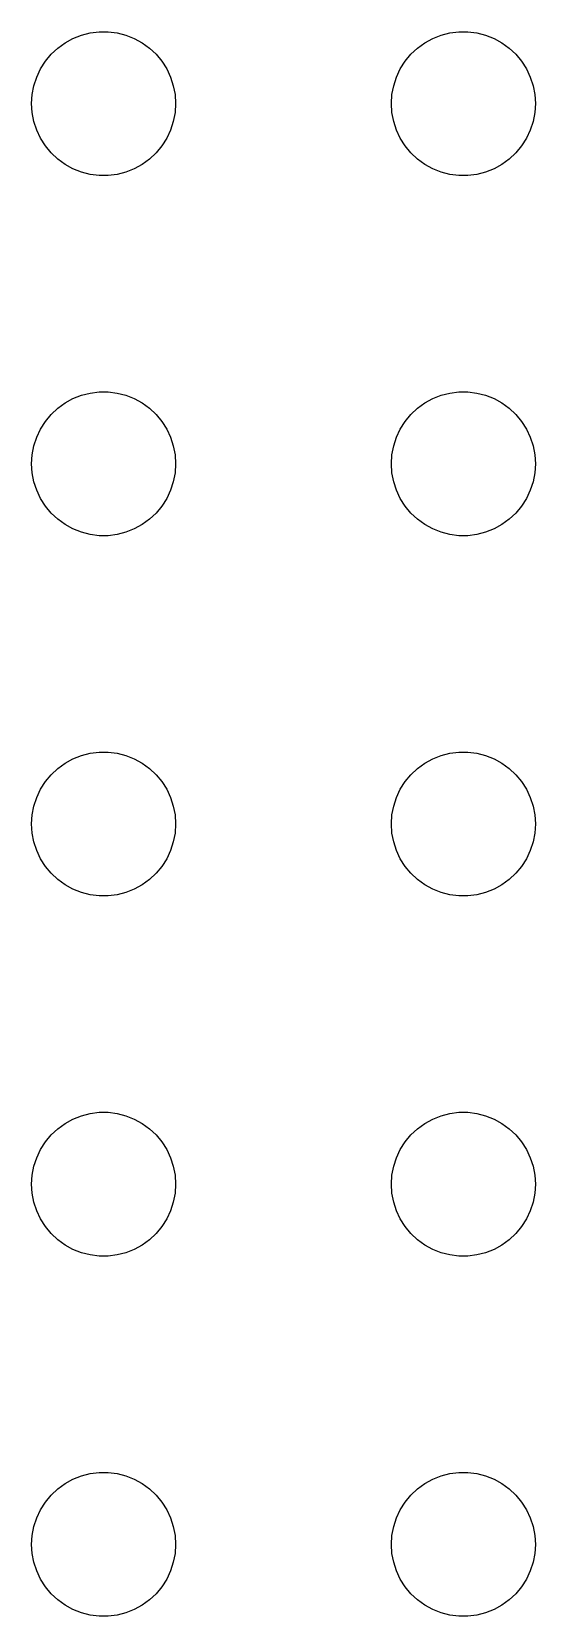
# Model space of a CAD drawing. Header units: metres. Extents: x -150 to 150, y -149 to 149.
# Drawn here: x -76.5 to -66, y -1.5 to 31.5 of the extents above; entities that cross this region are included whole.
import ezdxf

# ---------------------------------------------------------------- set-up
doc = ezdxf.new("R2010")
doc.units = ezdxf.units.M

msp = doc.modelspace()

# ---------------------------------------------------------------- linework, layer by layer
for p, q in [((-75.8037, 31.2665), (-75.6387, 31.3572)), ((-75.6387, 31.3572), (-75.4635, 31.4266)), ((-75.4635, 31.4266), (-75.2811, 31.4734)), ((-75.2811, 31.4734), (-75.0942, 31.497)), ((-75.0942, 31.497), (-74.9058, 31.497)), ((-74.9058, 31.497), (-74.7189, 31.4734)), ((-74.7189, 31.4734), (-74.5365, 31.4266)), ((-74.5365, 31.4266), (-74.3613, 31.3572)), ((-74.3613, 31.3572), (-74.1963, 31.2665)), ((-68.3037, 31.2665), (-68.1387, 31.3572)), ((-68.1387, 31.3572), (-67.9635, 31.4266)), ((-67.9635, 31.4266), (-67.7811, 31.4734)), ((-67.7811, 31.4734), (-67.5942, 31.497)), ((-67.5942, 31.497), (-67.4058, 31.497)), ((-67.4058, 31.497), (-67.2189, 31.4734)), ((-67.2189, 31.4734), (-67.0365, 31.4266)), ((-67.0365, 31.4266), (-66.8613, 31.3572)), ((-66.8613, 31.3572), (-66.6963, 31.2665)), ((-76.2135, 30.8817), (-76.0934, 31.0268)), ((-76.0934, 31.0268), (-75.9561, 31.1558)), ((-75.9561, 31.1558), (-75.8037, 31.2665)), ((-74.1963, 31.2665), (-74.0439, 31.1558)), ((-74.0439, 31.1558), (-73.9065, 31.0268)), ((-73.9065, 31.0268), (-73.7865, 30.8817)), ((-68.7135, 30.8817), (-68.5934, 31.0268)), ((-68.5934, 31.0268), (-68.4561, 31.1558)), ((-68.4561, 31.1558), (-68.3037, 31.2665)), ((-66.6963, 31.2665), (-66.5439, 31.1558)), ((-66.5439, 31.1558), (-66.4065, 31.0268)), ((-66.4065, 31.0268), (-66.2865, 30.8817)), ((-76.3947, 30.5522), (-76.3145, 30.7226)), ((-76.3145, 30.7226), (-76.2135, 30.8817)), ((-73.7865, 30.8817), (-73.6855, 30.7226)), ((-73.6855, 30.7226), (-73.6053, 30.5522)), ((-68.8947, 30.5522), (-68.8145, 30.7226)), ((-68.8145, 30.7226), (-68.7135, 30.8817)), ((-66.2865, 30.8817), (-66.1855, 30.7226)), ((-66.1855, 30.7226), (-66.1053, 30.5522)), ((-76.4882, 30.188), (-76.4529, 30.373)), ((-76.4529, 30.373), (-76.3947, 30.5522)), ((-73.6053, 30.5522), (-73.5471, 30.373)), ((-73.5471, 30.373), (-73.5118, 30.188)), ((-68.9882, 30.188), (-68.9529, 30.373)), ((-68.9529, 30.373), (-68.8947, 30.5522)), ((-66.1053, 30.5522), (-66.0471, 30.373)), ((-66.0471, 30.373), (-66.0118, 30.188)), ((-76.5, 30), (-76.4882, 30.188)), ((-73.5118, 30.188), (-73.5, 30)), ((-69, 30), (-68.9882, 30.188)), ((-66.0118, 30.188), (-66, 30)), ((-76.4882, 29.812), (-76.5, 30)), ((-76.4529, 29.627), (-76.4882, 29.812)), ((-73.5118, 29.812), (-73.5471, 29.627)), ((-73.5, 30), (-73.5118, 29.812)), ((-68.9882, 29.812), (-69, 30)), ((-68.9529, 29.627), (-68.9882, 29.812)), ((-66.0118, 29.812), (-66.0471, 29.627)), ((-66, 30), (-66.0118, 29.812)), ((-76.3947, 29.4478), (-76.4529, 29.627)), ((-76.3145, 29.2774), (-76.3947, 29.4478)), ((-73.6053, 29.4478), (-73.6855, 29.2774)), ((-73.5471, 29.627), (-73.6053, 29.4478)), ((-68.8947, 29.4478), (-68.9529, 29.627)), ((-68.8145, 29.2774), (-68.8947, 29.4478)), ((-66.1053, 29.4478), (-66.1855, 29.2774)), ((-66.0471, 29.627), (-66.1053, 29.4478)), ((-76.2135, 29.1183), (-76.3145, 29.2774)), ((-76.0934, 28.9732), (-76.2135, 29.1183)), ((-73.7865, 29.1183), (-73.9065, 28.9732)), ((-73.6855, 29.2774), (-73.7865, 29.1183)), ((-68.7135, 29.1183), (-68.8145, 29.2774)), ((-68.5934, 28.9732), (-68.7135, 29.1183)), ((-66.2865, 29.1183), (-66.4065, 28.9732)), ((-66.1855, 29.2774), (-66.2865, 29.1183)), ((-75.9561, 28.8442), (-76.0934, 28.9732)), ((-75.8037, 28.7335), (-75.9561, 28.8442)), ((-75.6387, 28.6427), (-75.8037, 28.7335)), ((-74.1963, 28.7335), (-74.3613, 28.6427)), ((-74.0439, 28.8442), (-74.1963, 28.7335)), ((-73.9065, 28.9732), (-74.0439, 28.8442)), ((-68.4561, 28.8442), (-68.5934, 28.9732)), ((-68.3037, 28.7335), (-68.4561, 28.8442)), ((-68.1387, 28.6427), (-68.3037, 28.7335)), ((-66.6963, 28.7335), (-66.8613, 28.6427)), ((-66.5439, 28.8442), (-66.6963, 28.7335)), ((-66.4065, 28.9732), (-66.5439, 28.8442)), ((-75.4635, 28.5734), (-75.6387, 28.6427)), ((-75.2811, 28.5266), (-75.4635, 28.5734)), ((-75.0942, 28.503), (-75.2811, 28.5266)), ((-74.9058, 28.503), (-75.0942, 28.503)), ((-74.7189, 28.5266), (-74.9058, 28.503)), ((-74.5365, 28.5734), (-74.7189, 28.5266)), ((-74.3613, 28.6427), (-74.5365, 28.5734)), ((-67.9635, 28.5734), (-68.1387, 28.6427)), ((-67.7811, 28.5266), (-67.9635, 28.5734)), ((-67.5942, 28.503), (-67.7811, 28.5266)), ((-67.4058, 28.503), (-67.5942, 28.503)), ((-67.2189, 28.5266), (-67.4058, 28.503)), ((-67.0365, 28.5734), (-67.2189, 28.5266)), ((-66.8613, 28.6427), (-67.0365, 28.5734)), ((-75.9561, 23.6558), (-75.8037, 23.7665)), ((-75.8037, 23.7665), (-75.6387, 23.8572)), ((-75.6387, 23.8572), (-75.4635, 23.9266)), ((-75.4635, 23.9266), (-75.2811, 23.9734)), ((-75.2811, 23.9734), (-75.0942, 23.997)), ((-75.0942, 23.997), (-74.9058, 23.997)), ((-74.9058, 23.997), (-74.7189, 23.9734)), ((-74.7189, 23.9734), (-74.5365, 23.9266)), ((-74.5365, 23.9266), (-74.3613, 23.8572)), ((-74.3613, 23.8572), (-74.1963, 23.7665)), ((-74.1963, 23.7665), (-74.0439, 23.6558)), ((-68.4561, 23.6558), (-68.3037, 23.7665)), ((-68.3037, 23.7665), (-68.1387, 23.8572)), ((-68.1387, 23.8572), (-67.9635, 23.9266)), ((-67.9635, 23.9266), (-67.7811, 23.9734)), ((-67.7811, 23.9734), (-67.5942, 23.997)), ((-67.5942, 23.997), (-67.4058, 23.997)), ((-67.4058, 23.997), (-67.2189, 23.9734)), ((-67.2189, 23.9734), (-67.0365, 23.9266)), ((-67.0365, 23.9266), (-66.8613, 23.8572)), ((-66.8613, 23.8572), (-66.6963, 23.7665)), ((-66.6963, 23.7665), (-66.5439, 23.6558)), ((-76.2135, 23.3817), (-76.0934, 23.5268)), ((-76.0934, 23.5268), (-75.9561, 23.6558)), ((-74.0439, 23.6558), (-73.9065, 23.5268)), ((-73.9065, 23.5268), (-73.7865, 23.3817)), ((-68.7135, 23.3817), (-68.5934, 23.5268)), ((-68.5934, 23.5268), (-68.4561, 23.6558)), ((-66.5439, 23.6558), (-66.4065, 23.5268)), ((-66.4065, 23.5268), (-66.2865, 23.3817)), ((-76.3947, 23.0522), (-76.3145, 23.2226)), ((-76.3145, 23.2226), (-76.2135, 23.3817)), ((-73.7865, 23.3817), (-73.6855, 23.2226)), ((-73.6855, 23.2226), (-73.6053, 23.0522)), ((-68.8947, 23.0522), (-68.8145, 23.2226)), ((-68.8145, 23.2226), (-68.7135, 23.3817)), ((-66.2865, 23.3817), (-66.1855, 23.2226)), ((-66.1855, 23.2226), (-66.1053, 23.0522)), ((-76.4882, 22.688), (-76.4529, 22.873)), ((-76.4529, 22.873), (-76.3947, 23.0522)), ((-73.6053, 23.0522), (-73.5471, 22.873)), ((-73.5471, 22.873), (-73.5118, 22.688)), ((-68.9882, 22.688), (-68.9529, 22.873)), ((-68.9529, 22.873), (-68.8947, 23.0522)), ((-66.1053, 23.0522), (-66.0471, 22.873)), ((-66.0471, 22.873), (-66.0118, 22.688)), ((-76.5, 22.5), (-76.4882, 22.688)), ((-76.4882, 22.312), (-76.5, 22.5)), ((-73.5118, 22.688), (-73.5, 22.5)), ((-73.5, 22.5), (-73.5118, 22.312)), ((-69, 22.5), (-68.9882, 22.688)), ((-68.9882, 22.312), (-69, 22.5)), ((-66.0118, 22.688), (-66, 22.5)), ((-66, 22.5), (-66.0118, 22.312)), ((-76.4529, 22.127), (-76.4882, 22.312)), ((-76.3947, 21.9478), (-76.4529, 22.127)), ((-73.5471, 22.127), (-73.6053, 21.9478)), ((-73.5118, 22.312), (-73.5471, 22.127)), ((-68.9529, 22.127), (-68.9882, 22.312)), ((-68.8947, 21.9478), (-68.9529, 22.127)), ((-66.0471, 22.127), (-66.1053, 21.9478)), ((-66.0118, 22.312), (-66.0471, 22.127)), ((-76.3145, 21.7774), (-76.3947, 21.9478)), ((-76.2135, 21.6183), (-76.3145, 21.7774)), ((-73.6855, 21.7774), (-73.7865, 21.6183)), ((-73.6053, 21.9478), (-73.6855, 21.7774)), ((-68.8145, 21.7774), (-68.8947, 21.9478)), ((-68.7135, 21.6183), (-68.8145, 21.7774)), ((-66.1855, 21.7774), (-66.2865, 21.6183)), ((-66.1053, 21.9478), (-66.1855, 21.7774)), ((-76.0934, 21.4732), (-76.2135, 21.6183)), ((-75.9561, 21.3442), (-76.0934, 21.4732)), ((-73.9065, 21.4732), (-74.0439, 21.3442)), ((-73.7865, 21.6183), (-73.9065, 21.4732)), ((-68.5934, 21.4732), (-68.7135, 21.6183)), ((-68.4561, 21.3442), (-68.5934, 21.4732)), ((-66.4065, 21.4732), (-66.5439, 21.3442)), ((-66.2865, 21.6183), (-66.4065, 21.4732)), ((-75.8037, 21.2335), (-75.9561, 21.3442)), ((-75.6387, 21.1427), (-75.8037, 21.2335)), ((-75.4635, 21.0734), (-75.6387, 21.1427)), ((-74.3613, 21.1427), (-74.5365, 21.0734)), ((-74.1963, 21.2335), (-74.3613, 21.1427)), ((-74.0439, 21.3442), (-74.1963, 21.2335)), ((-68.3037, 21.2335), (-68.4561, 21.3442)), ((-68.1387, 21.1427), (-68.3037, 21.2335)), ((-67.9635, 21.0734), (-68.1387, 21.1427)), ((-66.8613, 21.1427), (-67.0365, 21.0734)), ((-66.6963, 21.2335), (-66.8613, 21.1427)), ((-66.5439, 21.3442), (-66.6963, 21.2335)), ((-75.2811, 21.0266), (-75.4635, 21.0734)), ((-75.0942, 21.003), (-75.2811, 21.0266)), ((-74.9058, 21.003), (-75.0942, 21.003)), ((-74.7189, 21.0266), (-74.9058, 21.003)), ((-74.5365, 21.0734), (-74.7189, 21.0266)), ((-67.7811, 21.0266), (-67.9635, 21.0734)), ((-67.5942, 21.003), (-67.7811, 21.0266)), ((-67.4058, 21.003), (-67.5942, 21.003)), ((-67.2189, 21.0266), (-67.4058, 21.003)), ((-67.0365, 21.0734), (-67.2189, 21.0266)), ((-75.9561, 16.1558), (-75.8037, 16.2665)), ((-75.8037, 16.2665), (-75.6387, 16.3572)), ((-75.6387, 16.3572), (-75.4635, 16.4266)), ((-75.4635, 16.4266), (-75.2811, 16.4734)), ((-75.2811, 16.4734), (-75.0942, 16.497)), ((-75.0942, 16.497), (-74.9058, 16.497)), ((-74.9058, 16.497), (-74.7189, 16.4734)), ((-74.7189, 16.4734), (-74.5365, 16.4266)), ((-74.5365, 16.4266), (-74.3613, 16.3572)), ((-74.3613, 16.3572), (-74.1963, 16.2665)), ((-74.1963, 16.2665), (-74.0439, 16.1558)), ((-68.4561, 16.1558), (-68.3037, 16.2665)), ((-68.3037, 16.2665), (-68.1387, 16.3572)), ((-68.1387, 16.3572), (-67.9635, 16.4266)), ((-67.9635, 16.4266), (-67.7811, 16.4734)), ((-67.7811, 16.4734), (-67.5942, 16.497)), ((-67.5942, 16.497), (-67.4058, 16.497)), ((-67.4058, 16.497), (-67.2189, 16.4734)), ((-67.2189, 16.4734), (-67.0365, 16.4266)), ((-67.0365, 16.4266), (-66.8613, 16.3572)), ((-66.8613, 16.3572), (-66.6963, 16.2665)), ((-66.6963, 16.2665), (-66.5439, 16.1558)), ((-76.3145, 15.7226), (-76.2135, 15.8817)), ((-76.2135, 15.8817), (-76.0934, 16.0268)), ((-76.0934, 16.0268), (-75.9561, 16.1558)), ((-74.0439, 16.1558), (-73.9065, 16.0268)), ((-73.9065, 16.0268), (-73.7865, 15.8817)), ((-73.7865, 15.8817), (-73.6855, 15.7226)), ((-68.8145, 15.7226), (-68.7135, 15.8817)), ((-68.7135, 15.8817), (-68.5934, 16.0268)), ((-68.5934, 16.0268), (-68.4561, 16.1558)), ((-66.5439, 16.1558), (-66.4065, 16.0268)), ((-66.4065, 16.0268), (-66.2865, 15.8817)), ((-66.2865, 15.8817), (-66.1855, 15.7226)), ((-76.4529, 15.373), (-76.3947, 15.5522)), ((-76.3947, 15.5522), (-76.3145, 15.7226)), ((-73.6855, 15.7226), (-73.6053, 15.5522)), ((-73.6053, 15.5522), (-73.5471, 15.373)), ((-68.9529, 15.373), (-68.8947, 15.5522)), ((-68.8947, 15.5522), (-68.8145, 15.7226)), ((-66.1855, 15.7226), (-66.1053, 15.5522)), ((-66.1053, 15.5522), (-66.0471, 15.373)), ((-76.5, 15), (-76.4882, 15.188)), ((-76.4882, 15.188), (-76.4529, 15.373)), ((-73.5471, 15.373), (-73.5118, 15.188)), ((-73.5118, 15.188), (-73.5, 15)), ((-69, 15), (-68.9882, 15.188)), ((-68.9882, 15.188), (-68.9529, 15.373)), ((-66.0471, 15.373), (-66.0118, 15.188)), ((-66.0118, 15.188), (-66, 15)), ((-76.4882, 14.812), (-76.5, 15)), ((-73.5, 15), (-73.5118, 14.812)), ((-68.9882, 14.812), (-69, 15)), ((-66, 15), (-66.0118, 14.812)), ((-76.4529, 14.627), (-76.4882, 14.812)), ((-76.3947, 14.4478), (-76.4529, 14.627)), ((-73.5471, 14.627), (-73.6053, 14.4478)), ((-73.5118, 14.812), (-73.5471, 14.627)), ((-68.9529, 14.627), (-68.9882, 14.812)), ((-68.8947, 14.4478), (-68.9529, 14.627)), ((-66.0471, 14.627), (-66.1053, 14.4478)), ((-66.0118, 14.812), (-66.0471, 14.627)), ((-76.3145, 14.2774), (-76.3947, 14.4478)), ((-76.2135, 14.1183), (-76.3145, 14.2774)), ((-73.6855, 14.2774), (-73.7865, 14.1183)), ((-73.6053, 14.4478), (-73.6855, 14.2774)), ((-68.8145, 14.2774), (-68.8947, 14.4478)), ((-68.7135, 14.1183), (-68.8145, 14.2774)), ((-66.1855, 14.2774), (-66.2865, 14.1183)), ((-66.1053, 14.4478), (-66.1855, 14.2774)), ((-76.0934, 13.9732), (-76.2135, 14.1183)), ((-75.9561, 13.8442), (-76.0934, 13.9732)), ((-73.9065, 13.9732), (-74.0439, 13.8442)), ((-73.7865, 14.1183), (-73.9065, 13.9732)), ((-68.5934, 13.9732), (-68.7135, 14.1183)), ((-68.4561, 13.8442), (-68.5934, 13.9732)), ((-66.4065, 13.9732), (-66.5439, 13.8442)), ((-66.2865, 14.1183), (-66.4065, 13.9732)), ((-75.8037, 13.7335), (-75.9561, 13.8442)), ((-75.6387, 13.6427), (-75.8037, 13.7335)), ((-75.4635, 13.5734), (-75.6387, 13.6427)), ((-75.2811, 13.5266), (-75.4635, 13.5734)), ((-74.5365, 13.5734), (-74.7189, 13.5266)), ((-74.3613, 13.6427), (-74.5365, 13.5734)), ((-74.1963, 13.7335), (-74.3613, 13.6427)), ((-74.0439, 13.8442), (-74.1963, 13.7335)), ((-68.3037, 13.7335), (-68.4561, 13.8442)), ((-68.1387, 13.6427), (-68.3037, 13.7335)), ((-67.9635, 13.5734), (-68.1387, 13.6427)), ((-67.7811, 13.5266), (-67.9635, 13.5734)), ((-67.0365, 13.5734), (-67.2189, 13.5266)), ((-66.8613, 13.6427), (-67.0365, 13.5734)), ((-66.6963, 13.7335), (-66.8613, 13.6427)), ((-66.5439, 13.8442), (-66.6963, 13.7335)), ((-75.0942, 13.5029), (-75.2811, 13.5266)), ((-74.9058, 13.5029), (-75.0942, 13.5029)), ((-74.7189, 13.5266), (-74.9058, 13.5029)), ((-67.5942, 13.5029), (-67.7811, 13.5266)), ((-67.4058, 13.5029), (-67.5942, 13.5029)), ((-67.2189, 13.5266), (-67.4058, 13.5029)), ((-75.6387, 8.85724), (-75.4635, 8.92657)), ((-75.4635, 8.92657), (-75.2811, 8.97342)), ((-75.2811, 8.97342), (-75.0942, 8.99704)), ((-75.0942, 8.99704), (-74.9058, 8.99704)), ((-74.9058, 8.99704), (-74.7189, 8.97342)), ((-74.7189, 8.97342), (-74.5365, 8.92657)), ((-74.5365, 8.92657), (-74.3613, 8.85724)), ((-68.1387, 8.85724), (-67.9635, 8.92657)), ((-67.9635, 8.92657), (-67.7811, 8.97342)), ((-67.7811, 8.97342), (-67.5942, 8.99704)), ((-67.5942, 8.99704), (-67.4058, 8.99704)), ((-67.4058, 8.99704), (-67.2189, 8.97342)), ((-67.2189, 8.97342), (-67.0365, 8.92657)), ((-67.0365, 8.92657), (-66.8613, 8.85724)), ((-76.0934, 8.52681), (-75.9561, 8.65576)), ((-75.9561, 8.65576), (-75.8037, 8.76648)), ((-75.8037, 8.76648), (-75.6387, 8.85724)), ((-74.3613, 8.85724), (-74.1963, 8.76648)), ((-74.1963, 8.76648), (-74.0439, 8.65576)), ((-74.0439, 8.65576), (-73.9065, 8.52681)), ((-68.5934, 8.52681), (-68.4561, 8.65576)), ((-68.4561, 8.65576), (-68.3037, 8.76648)), ((-68.3037, 8.76648), (-68.1387, 8.85724)), ((-66.8613, 8.85724), (-66.6963, 8.76648)), ((-66.6963, 8.76648), (-66.5439, 8.65576)), ((-66.5439, 8.65576), (-66.4065, 8.52681)), ((-76.3145, 8.22263), (-76.2135, 8.38167)), ((-76.2135, 8.38167), (-76.0934, 8.52681)), ((-73.9065, 8.52681), (-73.7865, 8.38167)), ((-73.7865, 8.38167), (-73.6855, 8.22263)), ((-68.8145, 8.22263), (-68.7135, 8.38167)), ((-68.7135, 8.38167), (-68.5934, 8.52681)), ((-66.4065, 8.52681), (-66.2865, 8.38167)), ((-66.2865, 8.38167), (-66.1855, 8.22263)), ((-76.4529, 7.87303), (-76.3947, 8.05219)), ((-76.3947, 8.05219), (-76.3145, 8.22263)), ((-73.6855, 8.22263), (-73.6053, 8.05219)), ((-73.6053, 8.05219), (-73.5471, 7.87303)), ((-68.9529, 7.87303), (-68.8947, 8.05219)), ((-68.8947, 8.05219), (-68.8145, 8.22263)), ((-66.1855, 8.22263), (-66.1053, 8.05219)), ((-66.1053, 8.05219), (-66.0471, 7.87303)), ((-76.5, 7.5), (-76.4882, 7.68799)), ((-76.4882, 7.68799), (-76.4529, 7.87303)), ((-73.5471, 7.87303), (-73.5118, 7.68799)), ((-73.5118, 7.68799), (-73.5, 7.5)), ((-69, 7.5), (-68.9882, 7.68799)), ((-68.9882, 7.68799), (-68.9529, 7.87303)), ((-66.0471, 7.87303), (-66.0118, 7.68799)), ((-66.0118, 7.68799), (-66, 7.5)), ((-76.4882, 7.312), (-76.5, 7.5)), ((-76.4529, 7.12695), (-76.4882, 7.312)), ((-73.5118, 7.312), (-73.5471, 7.12695)), ((-73.5, 7.5), (-73.5118, 7.312)), ((-68.9882, 7.312), (-69, 7.5)), ((-68.9529, 7.12695), (-68.9882, 7.312)), ((-66.0118, 7.312), (-66.0471, 7.12695)), ((-66, 7.5), (-66.0118, 7.312)), ((-76.3947, 6.9478), (-76.4529, 7.12695)), ((-76.3145, 6.77736), (-76.3947, 6.9478)), ((-73.6053, 6.9478), (-73.6855, 6.77736)), ((-73.5471, 7.12695), (-73.6053, 6.9478)), ((-68.8947, 6.9478), (-68.9529, 7.12695)), ((-68.8145, 6.77736), (-68.8947, 6.9478)), ((-66.1053, 6.9478), (-66.1855, 6.77736)), ((-66.0471, 7.12695), (-66.1053, 6.9478)), ((-76.2135, 6.61832), (-76.3145, 6.77736)), ((-76.0934, 6.47318), (-76.2135, 6.61832)), ((-73.7865, 6.61832), (-73.9065, 6.47318)), ((-73.6855, 6.77736), (-73.7865, 6.61832)), ((-68.7135, 6.61832), (-68.8145, 6.77736)), ((-68.5934, 6.47318), (-68.7135, 6.61832)), ((-66.2865, 6.61832), (-66.4065, 6.47318)), ((-66.1855, 6.77736), (-66.2865, 6.61832)), ((-75.9561, 6.34422), (-76.0934, 6.47318)), ((-75.8037, 6.23351), (-75.9561, 6.34422)), ((-74.0439, 6.34422), (-74.1963, 6.23351)), ((-73.9065, 6.47318), (-74.0439, 6.34422)), ((-68.4561, 6.34422), (-68.5934, 6.47318)), ((-68.3037, 6.23351), (-68.4561, 6.34422)), ((-66.5439, 6.34422), (-66.6963, 6.23351)), ((-66.4065, 6.47318), (-66.5439, 6.34422)), ((-75.6387, 6.14275), (-75.8037, 6.23351)), ((-75.4635, 6.07341), (-75.6387, 6.14275)), ((-75.2811, 6.02657), (-75.4635, 6.07341)), ((-75.0942, 6.00294), (-75.2811, 6.02657)), ((-74.9058, 6.00294), (-75.0942, 6.00294)), ((-74.7189, 6.02657), (-74.9058, 6.00294)), ((-74.5365, 6.07341), (-74.7189, 6.02657)), ((-74.3613, 6.14275), (-74.5365, 6.07341)), ((-74.1963, 6.23351), (-74.3613, 6.14275)), ((-68.1387, 6.14275), (-68.3037, 6.23351)), ((-67.9635, 6.07341), (-68.1387, 6.14275)), ((-67.7811, 6.02657), (-67.9635, 6.07341)), ((-67.5942, 6.00294), (-67.7811, 6.02657)), ((-67.4058, 6.00294), (-67.5942, 6.00294)), ((-67.2189, 6.02657), (-67.4058, 6.00294)), ((-67.0365, 6.07341), (-67.2189, 6.02657)), ((-66.8613, 6.14275), (-67.0365, 6.07341)), ((-66.6963, 6.23351), (-66.8613, 6.14275)), ((-75.8037, 1.26648), (-75.6387, 1.35724)), ((-75.6387, 1.35724), (-75.4635, 1.42657)), ((-75.4635, 1.42657), (-75.2811, 1.47342)), ((-75.2811, 1.47342), (-75.0942, 1.49704)), ((-75.0942, 1.49704), (-74.9058, 1.49704)), ((-74.9058, 1.49704), (-74.7189, 1.47342)), ((-74.7189, 1.47342), (-74.5365, 1.42657)), ((-74.5365, 1.42657), (-74.3613, 1.35724)), ((-74.3613, 1.35724), (-74.1963, 1.26648)), ((-68.3037, 1.26648), (-68.1387, 1.35724)), ((-68.1387, 1.35724), (-67.9635, 1.42657)), ((-67.9635, 1.42657), (-67.7811, 1.47342)), ((-67.7811, 1.47342), (-67.5942, 1.49704)), ((-67.5942, 1.49704), (-67.4058, 1.49704)), ((-67.4058, 1.49704), (-67.2189, 1.47342)), ((-67.2189, 1.47342), (-67.0365, 1.42657)), ((-67.0365, 1.42657), (-66.8613, 1.35724)), ((-66.8613, 1.35724), (-66.6963, 1.26648)), ((-76.2135, 0.88167), (-76.0934, 1.02681)), ((-76.0934, 1.02681), (-75.9561, 1.15576)), ((-75.9561, 1.15576), (-75.8037, 1.26648)), ((-74.1963, 1.26648), (-74.0439, 1.15576)), ((-74.0439, 1.15576), (-73.9065, 1.02681)), ((-73.9065, 1.02681), (-73.7865, 0.88167)), ((-68.7135, 0.88167), (-68.5934, 1.02681)), ((-68.5934, 1.02681), (-68.4561, 1.15576)), ((-68.4561, 1.15576), (-68.3037, 1.26648)), ((-66.6963, 1.26648), (-66.5439, 1.15576)), ((-66.5439, 1.15576), (-66.4065, 1.02681)), ((-66.4065, 1.02681), (-66.2865, 0.88167)), ((-76.3947, 0.55219), (-76.3145, 0.72263)), ((-76.3145, 0.72263), (-76.2135, 0.88167)), ((-73.7865, 0.88167), (-73.6855, 0.72263)), ((-73.6855, 0.72263), (-73.6053, 0.55219)), ((-68.8947, 0.55219), (-68.8145, 0.72263)), ((-68.8145, 0.72263), (-68.7135, 0.88167)), ((-66.2865, 0.88167), (-66.1855, 0.72263)), ((-66.1855, 0.72263), (-66.1053, 0.55219)), ((-76.4882, 0.18799), (-76.4529, 0.37303)), ((-76.4529, 0.37303), (-76.3947, 0.55219)), ((-73.6053, 0.55219), (-73.5471, 0.37303)), ((-73.5471, 0.37303), (-73.5118, 0.18799)), ((-68.9882, 0.18799), (-68.9529, 0.37303)), ((-68.9529, 0.37303), (-68.8947, 0.55219)), ((-66.1053, 0.55219), (-66.0471, 0.37303)), ((-66.0471, 0.37303), (-66.0118, 0.18799)), ((-76.5, 0), (-76.4882, 0.18799)), ((-76.4882, -0.18799), (-76.5, 0)), ((-73.5118, 0.18799), (-73.5, 0)), ((-73.5, 0), (-73.5118, -0.18799)), ((-69, 0), (-68.9882, 0.18799)), ((-68.9882, -0.18799), (-69, 0)), ((-66.0118, 0.18799), (-66, 0)), ((-66, 0), (-66.0118, -0.18799)), ((-76.4529, -0.37303), (-76.4882, -0.18799)), ((-73.5118, -0.18799), (-73.5471, -0.37303)), ((-68.9529, -0.37303), (-68.9882, -0.18799)), ((-66.0118, -0.18799), (-66.0471, -0.37303)), ((-76.3947, -0.55219), (-76.4529, -0.37303)), ((-76.3145, -0.72263), (-76.3947, -0.55219)), ((-73.6053, -0.55219), (-73.6855, -0.72263)), ((-73.5471, -0.37303), (-73.6053, -0.55219)), ((-68.8947, -0.55219), (-68.9529, -0.37303)), ((-68.8145, -0.72263), (-68.8947, -0.55219)), ((-66.1053, -0.55219), (-66.1855, -0.72263)), ((-66.0471, -0.37303), (-66.1053, -0.55219)), ((-76.2135, -0.88167), (-76.3145, -0.72263)), ((-76.0934, -1.02681), (-76.2135, -0.88167)), ((-73.7865, -0.88167), (-73.9065, -1.02681)), ((-73.6855, -0.72263), (-73.7865, -0.88167)), ((-68.7135, -0.88167), (-68.8145, -0.72263)), ((-68.5934, -1.02681), (-68.7135, -0.88167)), ((-66.2865, -0.88167), (-66.4065, -1.02681)), ((-66.1855, -0.72263), (-66.2865, -0.88167)), ((-75.9561, -1.15576), (-76.0934, -1.02681)), ((-75.8037, -1.26648), (-75.9561, -1.15576)), ((-75.6387, -1.35724), (-75.8037, -1.26648)), ((-74.1963, -1.26648), (-74.3613, -1.35724)), ((-74.0439, -1.15576), (-74.1963, -1.26648)), ((-73.9065, -1.02681), (-74.0439, -1.15576)), ((-68.4561, -1.15576), (-68.5934, -1.02681)), ((-68.3037, -1.26648), (-68.4561, -1.15576)), ((-68.1387, -1.35724), (-68.3037, -1.26648)), ((-66.6963, -1.26648), (-66.8613, -1.35724)), ((-66.5439, -1.15576), (-66.6963, -1.26648)), ((-66.4065, -1.02681), (-66.5439, -1.15576)), ((-75.4635, -1.42657), (-75.6387, -1.35724)), ((-75.2811, -1.47342), (-75.4635, -1.42657)), ((-75.0942, -1.49704), (-75.2811, -1.47342)), ((-74.9058, -1.49704), (-75.0942, -1.49704)), ((-74.7189, -1.47342), (-74.9058, -1.49704)), ((-74.5365, -1.42657), (-74.7189, -1.47342)), ((-74.3613, -1.35724), (-74.5365, -1.42657)), ((-67.9635, -1.42657), (-68.1387, -1.35724)), ((-67.7811, -1.47342), (-67.9635, -1.42657)), ((-67.5942, -1.49704), (-67.7811, -1.47342)), ((-67.4058, -1.49704), (-67.5942, -1.49704)), ((-67.2189, -1.47342), (-67.4058, -1.49704)), ((-67.0365, -1.42657), (-67.2189, -1.47342)), ((-66.8613, -1.35724), (-67.0365, -1.42657))]:
    msp.add_line(p, q)

doc.saveas('drawing.dxf')
